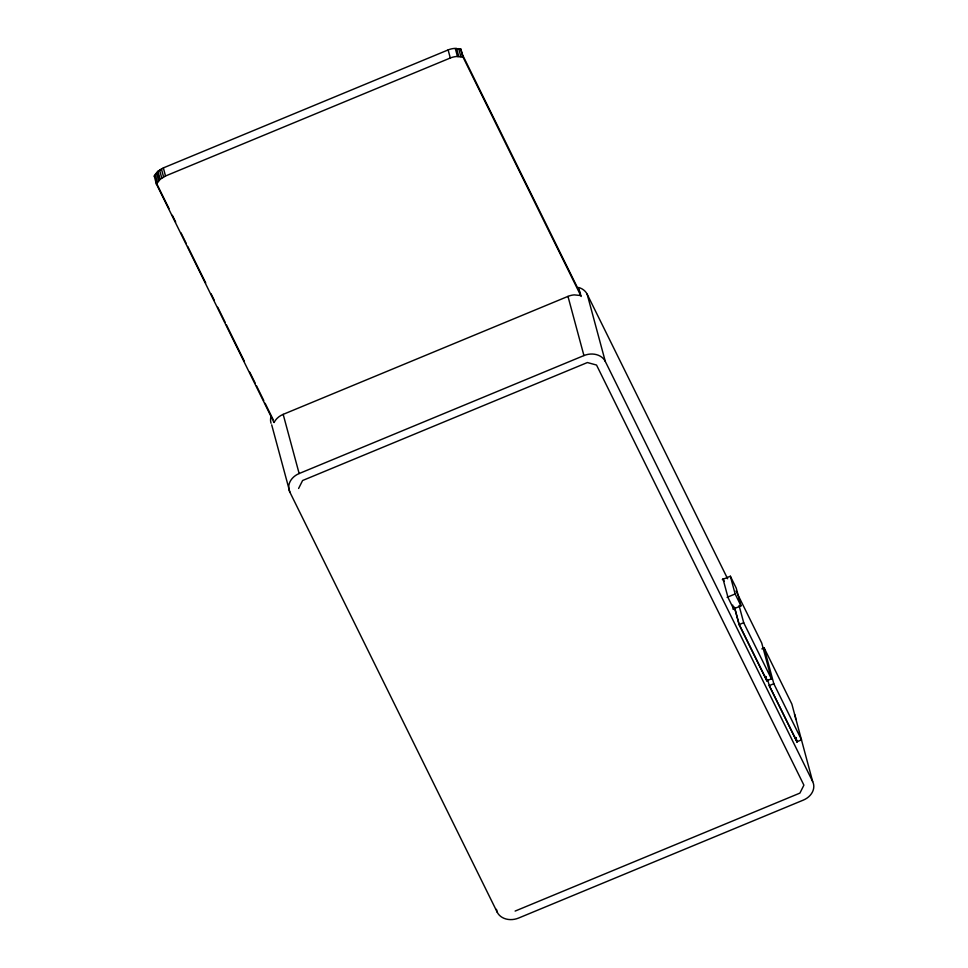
<?xml version="1.0" encoding="UTF-8"?>
<svg xmlns="http://www.w3.org/2000/svg" width="968" height="968" viewBox="0 0 968 968"><rect width="100%" height="100%" fill="white"/><g stroke="black" fill="none" stroke-linecap="round" stroke-linejoin="round"><path stroke-width="1.45" d="M154.202 176.128L157.929 171.276L163.338 167.912L448.124 49.937A16.674 13.516 -15.1 0 1 454.452 48.436L460.889 49.078L463.067 57.148L581.211 296.486M273.847 422.181L156.441 184.053L160.107 179.346L165.516 175.982L450.301 58.007A16.674 13.516 -15.1 0 1 456.63 56.507L463.067 57.148M274.041 422.58L274.101 422.435A16.674 13.516 -15.1 0 1 283.176 414.364L567.974 296.389A16.674 13.516 -15.1 0 1 574.29 294.889L580.74 295.53L578.561 287.46L580.316 288.053A16.674 13.516 -15.1 0 1 587.153 294.175L727.621 578.767M298.604 488.465L302.597 480.515L587.382 362.54L596.53 365.045L803.9 785.157L799.907 793.107L515.121 911.082M289.843 492.095A16.674 13.516 -15.1 0 1 299.148 473.546L583.934 355.571A16.674 13.516 -15.1 0 1 605.29 361.415L812.66 781.527A16.674 13.516 -15.1 0 1 803.355 800.088L518.57 918.063A16.674 13.516 -15.1 0 1 497.213 912.207L289.843 492.095L271.693 424.855M722.31 579.566L730.356 576.226L736.212 588.084L740.992 605.835L732.957 609.162M727.101 597.316L735.148 593.977L730.356 576.226M736.019 590.94L761.743 643.067L771.399 678.834L766.789 680.746L739.092 624.614L743.69 622.702L739.056 605.532M761.852 648.899L764.151 647.943L791.86 704.075L812.66 781.527M773.807 683.723L769.209 685.622L796.906 741.754L801.516 739.855L773.807 683.723L764.151 647.943M735.148 593.977L740.992 605.835M724.27 581.405L722.963 578.779L728.045 597.607L733.901 609.453L732.728 605.109M743.69 622.702L771.399 678.834M462.341 54.462L580.485 293.788M155.654 181.512L169.001 208.556M172.34 215.307L175.668 222.071M181.016 232.889L186.352 243.706M187.683 246.417L205.712 282.922M211.048 293.74L214.388 300.503M217.727 307.255L225.06 322.138M226.403 324.837L244.42 361.342M249.756 372.16L255.104 382.977M256.435 385.688L263.78 400.558M265.111 403.269L273.121 419.495M795.95 737.689L797.124 742.057L769.245 685.574L767.672 679.766M795.756 737.459L796.906 741.754M765.87 676.559L767.031 680.855L739.153 624.372L734.518 607.202M765.64 676.45L766.789 680.746M734.458 607.444L739.092 624.614M587.153 294.175L605.29 361.415M567.974 296.389L583.934 355.571M460.732 49.029L462.91 57.088M458.699 48.594L460.877 56.664M456.594 48.4L458.771 56.471M455.287 48.424L457.465 56.495M448.124 49.937L450.301 58.007M496.439 909.351L497.213 912.207M283.176 414.364L299.148 473.546M163.338 167.912L165.516 175.982M161.39 168.843L163.568 176.914M159.575 169.981L161.753 178.039M157.929 171.276L160.107 179.346M157.361 171.844L159.538 179.915M156.477 172.727L158.655 180.798M155.243 174.3L157.421 182.371M154.263 175.982L156.38 184.198M794.522 714.287A16.674 13.516 -15.1 0 1 795.66 719.442M271.04 423.21A16.674 13.516 -15.1 0 1 271.197 416.107"/></g></svg>
